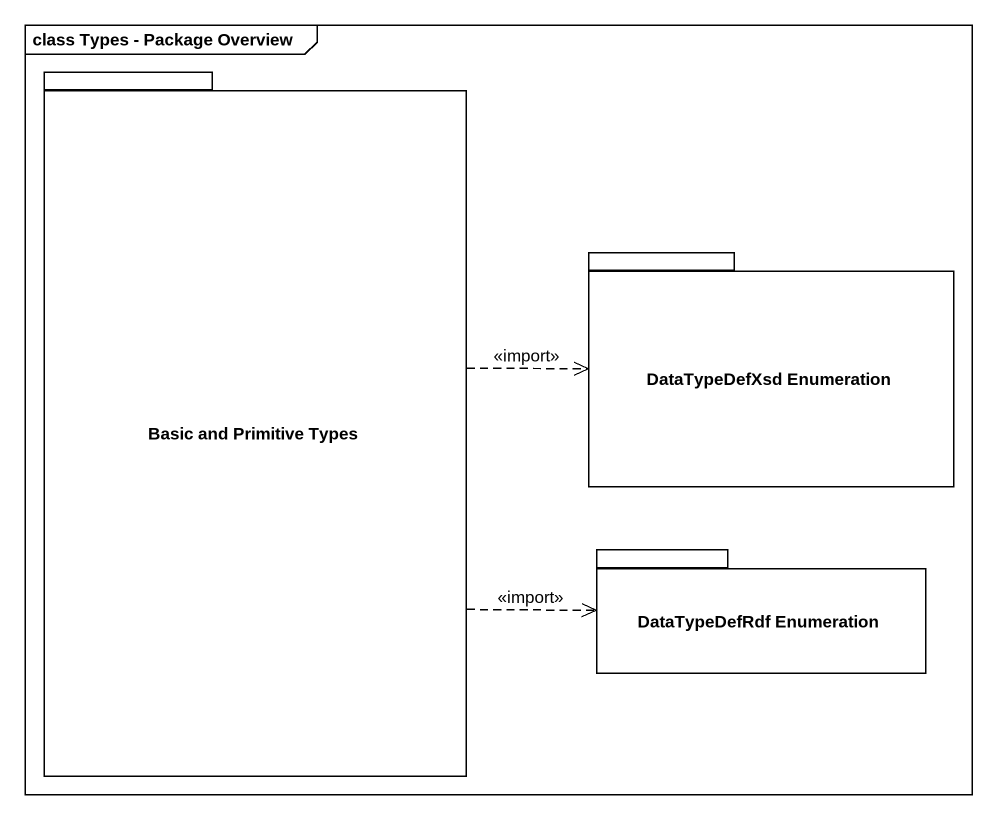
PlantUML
@startuml
mainframe class Types - Package Overview
package "Basic and Primitive Types" as Basic_and_Primitive_Types {
}
package "DataTypeDefXsd Enumeration" as DataTypeDefXsd_Enumeration {
}
package "DataTypeDefRdf Enumeration" as DataTypeDefRdf_Enumeration {
}
Basic_and_Primitive_Types .right.> DataTypeDefXsd_Enumeration : <<import>>
Basic_and_Primitive_Types .right.> DataTypeDefRdf_Enumeration : <<import>>
@enduml
